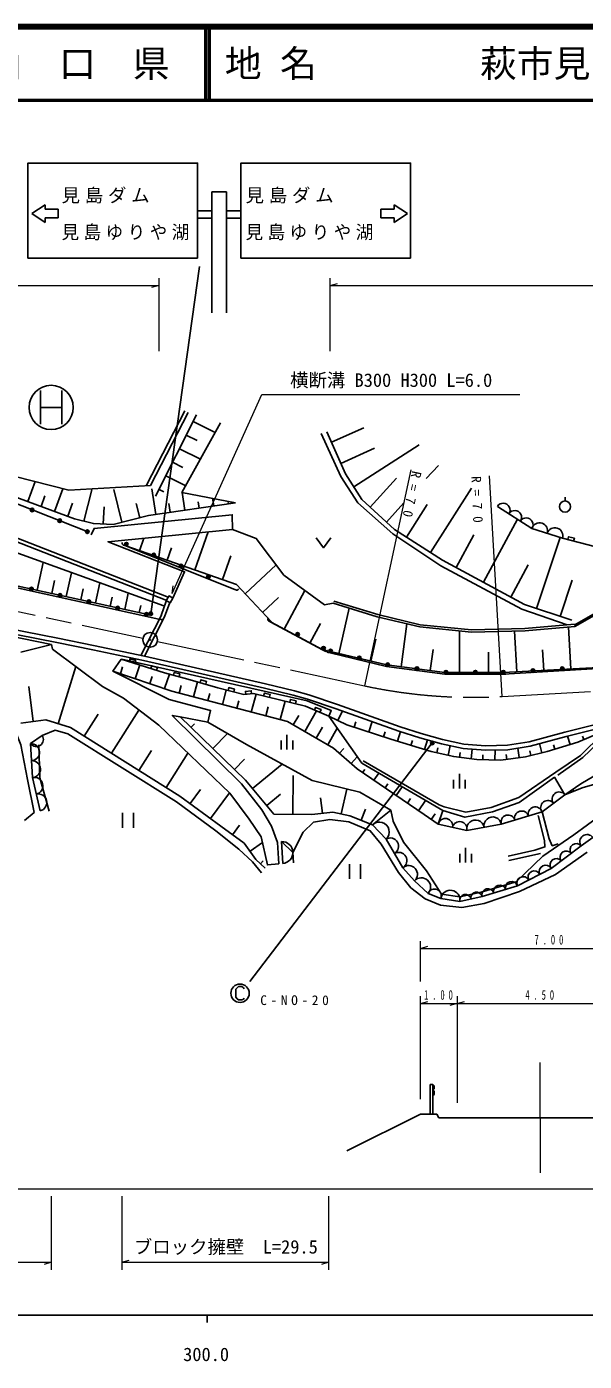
# Model space of a CAD drawing. Units: millimetres, scale not verified. Extents: x 40000 to 680000, y 20000 to 380000.
# Drawn here: x 343484 to 419196, y 198715 to 380000 of the extents above; entities that cross this region are included whole.
import ezdxf
from ezdxf.enums import TextEntityAlignment as Align

# ---------------------------------------------------------------- set-up
doc = ezdxf.new("R2010")
doc.units = ezdxf.units.MM
doc.header["$LTSCALE"] = 1000
doc.linetypes.add('CHAIN', pattern=[18.5, 12, -1.5, 3.5, -1.5])
for name, color, linetype, lineweight in [('M-BGD', 7, 'Continuous', 25), ('M-BMK', 2, 'CHAIN', 13), ('M-BMK-SRVR', 3, 'Continuous', 25), ('M-STR-HTXT', 7, 'Continuous', 13), ('M-STR-STRC', 7, 'Continuous', 25), ('M-TTL', 2, 'Continuous', 140), ('M-TTL-BAND', 7, 'Continuous', 25), ('M-TTL-LINE', 7, 'Continuous', 50)]:
    doc.layers.add(name, color=color, linetype=linetype, lineweight=lineweight)
doc.layers.add('M-TTL-TXT', color=7, linetype='Continuous')
doc.styles.add('ＭＳ ゴシック', font='')
doc.styles.get('ＭＳ ゴシック').set_extended_font_data('MS Gothic')

msp = doc.modelspace()

# ---------------------------------------------------------------- linework, layer by layer
at = {"layer": 'M-BGD'}
for p, q in [((345359, 330569), (345359, 326009)), ((348239, 326009), (348239, 330569)), ((348239, 328289), (345359, 328289)), ((364955, 327823), (359708, 317633)), ((360988, 316232), (366530, 327287)), ((366068, 326366), (369072, 324860)), ((365145, 324524), (366610, 323789)), ((384854, 323550), (389252, 325507)), ((386131, 320680), (390731, 322728)), ((387884, 317503), (396794, 323199)), ((325492, 321757), (351715, 311408)), ((364221, 322681), (367080, 321248)), ((363297, 320839), (364691, 320140)), ((397736, 318621), (399384, 320418)), ((343617, 315506), (344615, 318211)), ((362374, 318996), (365088, 317635)), ((390106, 314744), (393717, 318683)), ((398304, 308589), (403863, 317306)), ((345432, 314836), (345966, 316283)), ((347247, 314166), (348384, 317248)), ((351259, 312839), (352326, 317093)), ((356410, 312695), (355296, 317146)), ((361013, 313746), (360497, 317238)), ((361450, 317153), (362120, 316818)), ((364945, 314327), (364590, 316732)), ((366912, 314617), (366785, 315476)), ((368878, 314907), (368726, 315938)), ((416578, 315580), (416578, 316100)), ((349062, 313497), (349718, 315278)), ((353876, 312454), (353984, 314789)), ((358823, 313299), (358336, 315245)), ((362979, 314036), (362800, 315247)), ((370845, 315198), (370819, 315370)), ((392321, 312713), (394703, 315311)), ((395054, 310662), (397874, 315085)), ((407405, 314844), (412086, 311856)), ((405509, 304536), (410139, 313099)), ((412086, 311856), (416225, 310525)), ((358802, 308820), (359390, 310513)), ((366322, 306209), (368112, 311365)), ((401789, 306547), (404186, 310981)), ((412696, 300980), (415925, 310622)), ((416225, 310525), (420755, 309347)), ((356644, 309584), (356923, 309473)), ((356923, 309473), (371601, 303612)), ((362562, 307515), (363157, 309227)), ((344894, 303456), (345719, 307228)), ((370081, 304904), (371201, 308129)), ((373148, 302978), (377361, 306903)), ((409229, 302525), (411589, 306890)), ((346877, 303022), (347261, 304778)), ((348861, 302589), (349571, 305838)), ((415912, 299904), (417561, 304826)), ((341949, 303845), (361443, 299526)), ((350844, 302156), (351170, 303650)), ((352827, 301722), (353423, 304449)), ((356793, 300856), (357275, 303059)), ((371601, 303612), (371880, 303501)), ((378429, 298157), (381252, 303419)), ((354810, 301289), (355079, 302521)), ((358776, 300422), (358988, 301393)), ((361744, 300002), (362435, 301960)), ((362215, 299835), (362906, 301794)), ((375520, 300431), (377681, 302444)), ((385858, 294834), (387287, 301015)), ((358983, 294608), (361767, 300057)), ((359486, 294493), (362213, 299829)), ((361443, 299526), (361736, 299461)), ((376652, 299111), (376387, 299253)), ((417803, 298701), (421718, 300906)), ((417901, 298527), (421816, 300731)), ((383667, 295347), (376652, 299111)), ((381937, 296276), (383374, 298955)), ((394336, 293065), (395117, 298888)), ((402240, 292269), (402244, 297919)), ((410014, 292363), (409716, 297912)), ((417347, 292757), (417041, 298453)), ((342687, 295044), (346874, 296078)), ((390193, 293831), (390877, 296786)), ((383931, 295206), (383667, 295347)), ((384394, 295015), (384686, 294945)), ((384686, 294945), (392340, 293103)), ((398285, 292535), (398668, 295389)), ((406201, 292266), (406203, 295041)), ((408233, 292056), (448149, 294446)), ((413681, 292560), (413531, 295351)), ((347757, 285312), (350142, 293096)), ((356198, 292118), (356509, 293033)), ((358196, 291440), (358829, 293307)), ((362192, 290084), (362861, 292055)), ((392340, 293103), (400262, 292069)), ((400262, 292069), (408233, 292056)), ((407933, 292038), (408233, 292056)), ((408233, 292056), (408533, 292055)), ((344367, 285621), (343781, 290393)), ((360194, 290762), (360517, 291713)), ((364172, 289487), (364445, 290526)), ((366134, 288971), (366669, 291007)), ((368097, 288456), (368356, 289443)), ((370059, 287940), (370573, 289896)), ((372021, 287425), (372280, 288410)), ((373983, 286909), (374625, 289353)), ((377908, 285878), (378565, 288380)), ((351303, 283630), (353189, 286635)), ((355013, 281301), (358705, 287184)), ((375946, 286394), (376271, 287630)), ((379670, 285169), (380414, 286454)), ((381232, 284265), (382847, 287057)), ((385735, 285768), (386347, 287053)), ((346067, 285830), (342666, 285412)), ((365782, 284817), (366257, 285308)), ((382795, 283362), (383657, 284853)), ((384357, 282458), (385661, 284713)), ((387949, 284859), (388189, 285587)), ((389940, 284202), (390406, 285613)), ((345571, 283720), (344019, 282617)), ((368744, 281952), (370734, 284008)), ((378016, 283031), (378016, 281831)), ((378816, 283831), (378816, 281831)), ((379616, 283031), (379616, 281831)), ((391931, 283545), (392156, 284228)), ((393836, 282936), (394243, 284260)), ((395657, 282377), (395857, 283027)), ((397477, 281817), (397883, 283137)), ((417262, 282497), (416921, 283622)), ((418694, 280991), (421676, 283941)), ((419155, 283176), (418961, 283634)), ((344019, 282617), (344253, 278002)), ((358723, 278973), (360433, 281697)), ((362433, 276644), (365375, 281331)), ((385938, 281303), (386525, 281971)), ((399159, 281366), (399308, 282035)), ((400703, 281024), (400997, 282349)), ((402255, 280750), (402340, 281395)), ((403817, 280545), (403991, 281873)), ((405411, 280419), (405430, 281090)), ((407037, 280372), (407077, 281758)), ((408686, 280473), (408589, 281128)), ((410359, 280721), (410169, 282007)), ((411937, 281023), (411791, 281635)), ((413421, 281379), (413123, 282618)), ((415196, 281870), (415013, 282470)), ((371706, 279086), (373068, 280493)), ((374149, 276500), (378159, 279845)), ((387538, 279896), (388369, 280842)), ((389170, 280287), (399500, 274301)), ((344253, 278002), (345330, 273490)), ((379624, 273015), (379676, 278278)), ((389097, 278676), (389392, 279109)), ((390616, 277643), (391277, 278613)), ((401441, 277714), (401441, 276514)), ((402241, 278514), (402241, 276514)), ((403041, 277714), (403041, 276514)), ((365680, 274462), (367095, 276397)), ((368462, 272426), (371024, 275928)), ((376074, 274194), (377941, 275752)), ((386199, 273075), (386943, 276451)), ((392135, 276609), (392501, 277147)), ((393653, 275575), (394456, 276755)), ((413461, 273331), (416571, 275659)), ((417745, 276144), (417639, 276401)), ((383629, 273160), (383375, 275272)), ((395172, 274542), (395609, 275184)), ((396691, 273508), (397635, 274896)), ((399500, 274301), (400149, 274053)), ((356471, 273200), (356471, 271200)), ((357991, 271200), (357991, 273200)), ((388906, 272213), (389496, 273722)), ((398406, 272328), (398929, 273081)), ((407930, 271679), (413461, 273331)), ((371435, 270250), (372390, 271555)), ((390458, 271606), (392287, 269652)), ((399362, 271664), (403244, 270829)), ((403244, 270829), (407930, 271679)), ((418783, 268712), (421937, 271011)), ((373813, 267987), (375506, 269205)), ((378067, 269303), (378243, 266350)), ((392287, 269652), (394547, 265749)), ((403086, 268452), (403086, 266452)), ((414710, 265645), (418783, 268712)), ((375243, 266289), (375607, 266678)), ((402286, 267652), (402286, 266452)), ((403886, 267652), (403886, 266452)), ((408961, 266741), (413260, 267701)), ((387293, 266263), (387293, 264263)), ((388813, 264263), (388813, 266263)), ((394547, 265749), (396146, 263983)), ((410117, 263291), (414710, 265645)), ((396146, 263983), (397998, 262274)), ((405324, 261837), (410117, 263291)), ((397998, 262274), (399717, 261594)), ((399717, 261594), (402301, 261187)), ((402301, 261187), (405324, 261837)), ((396943, 232306), (386943, 227306)), ((399193, 232306), (396943, 232306)), ((399443, 231806), (399193, 232306)), ((401943, 231806), (399443, 231806))]:
    msp.add_line(p, q, dxfattribs=at)
for points in [[(332093, 321408), (349209, 317038), (360288, 317666), (365400, 327594)], [(369813, 326204), (364556, 316738), (371828, 315343)], [(383475, 324720), (386149, 318915), (388427, 315314), (393184, 311093), (399709, 306773), (410721, 300890), (416878, 298773)], [(417520, 299365), (411088, 301519), (399929, 307553), (393429, 311698), (388998, 315759), (386769, 319246), (384215, 324984)], [(371828, 315343), (360029, 313601), (355204, 312393), (352549, 312515), (349969, 313162), (324561, 322536)], [(362715, 302504), (337643, 312300), (325475, 317054), (299826, 316196)], [(362533, 302038), (337461, 311834), (325389, 316551), (299842, 315696)], [(302324, 315727), (302508, 310509), (317922, 311059), (317811, 314736), (318140, 315648), (319059, 316067), (324934, 316280), (324989, 315179), (327190, 315230), (338494, 309834), (362121, 301311)], [(352242, 310967), (352625, 311853), (371393, 313712), (371428, 311689), (354543, 310039), (364915, 305971), (363332, 302363)], [(371428, 311689), (374663, 310479), (378416, 305505), (383903, 301469), (385095, 301686)], [(382771, 310588), (383771, 309228), (384771, 310588)], [(417745, 310130), (417846, 310517), (417071, 310718), (416971, 310331)], [(359768, 300206), (341920, 304106), (334204, 305978), (330280, 307093), (326742, 307609), (319932, 309995)], [(356644, 309584), (356570, 309614), (356527, 309642), (356482, 309692), (356456, 309735), (356443, 309783), (356438, 309850), (356447, 309900), (356458, 309928)], [(376706, 299158), (371961, 304251), (356923, 309473)], [(372251, 303622), (372236, 303585), (372196, 303537), (372149, 303501), (372084, 303473), (372027, 303464), (371954, 303471), (371880, 303501)], [(385095, 301686), (391067, 299860), (396880, 298465), (403888, 297752), (411149, 297952), (417901, 298527)], [(385183, 301972), (391146, 300150), (396930, 298761), (403899, 298052), (411132, 298252), (417876, 298826)], [(346874, 296078), (336613, 298149), (328741, 299651), (324820, 300169), (320826, 300376), (316912, 300354), (312947, 300177)], [(362083, 299641), (362074, 299602), (362041, 299547), (362001, 299505), (361942, 299467), (361886, 299449), (361814, 299444), (361736, 299461)], [(376387, 299253), (376317, 299291), (376278, 299323), (376239, 299378), (376218, 299423), (376210, 299473), (376212, 299540), (376227, 299588), (376241, 299615)], [(423235, 285234), (416726, 283573), (411855, 282281), (408835, 281789), (405785, 281736), (402765, 281966), (399809, 282606), (396885, 283413), (394019, 284331), (385507, 287351), (381606, 288655), (379684, 289200), (375787, 290144), (359358, 293907), (352453, 295335), (347583, 296340), (336702, 298496)], [(423086, 285816), (416572, 284153), (411730, 282869), (408781, 282388), (405803, 282336), (402851, 282562), (399953, 283189), (397057, 283988), (394211, 284900), (385697, 287920), (381770, 289233), (379837, 289781), (375924, 290728), (359486, 294493), (352575, 295923), (347700, 296929), (336817, 299085)], [(422847, 293053), (408181, 292265), (400260, 292270), (392361, 293330), (383690, 295335), (376676, 299098)], [(346874, 296078), (346979, 295468), (353784, 290365), (356621, 288771), (361403, 285130), (371050, 275903), (373707, 272377), (375342, 269958), (376170, 266148), (377704, 266294), (377532, 269185), (376726, 271386), (375417, 273641), (372668, 277177), (363252, 286445), (364301, 286250), (368065, 285552), (368460, 287135), (362814, 288615), (355199, 292457), (356327, 294105)], [(356327, 294105), (362214, 292226), (365377, 291390), (369455, 290180), (372970, 289285), (374278, 289438), (381348, 287693), (384516, 286349)], [(356419, 294076), (381544, 288424), (384833, 287100), (384545, 286416)], [(358180, 293514), (358302, 293895), (357540, 294138), (357418, 293757)], [(384314, 295284), (384295, 295249), (384249, 295205), (384199, 295175), (384131, 295155), (384073, 295152), (384002, 295168), (383931, 295206)], [(422246, 292991), (408181, 292265), (400260, 292270), (392361, 293330), (384136, 295244)], [(384394, 295015), (384317, 295034), (384270, 295055), (384219, 295099), (384187, 295137), (384167, 295183), (384152, 295248), (384154, 295299), (384161, 295329)], [(311660, 288973), (311354, 290615), (311403, 293284), (315819, 293451), (322306, 292772), (327445, 291747), (331849, 290506), (336645, 288720), (340194, 286508), (341801, 284737), (342685, 282436), (343596, 277736), (344511, 273281), (343208, 272186)], [(399362, 271664), (397450, 272992), (388338, 279193), (385138, 282006), (378889, 285620), (363191, 289745), (355199, 292457)], [(361123, 292574), (361245, 292955), (360483, 293199), (360361, 292818)], [(364182, 291706), (364284, 292092), (363511, 292297), (363409, 291910)], [(367800, 290671), (367913, 291055), (367146, 291282), (367033, 290899)], [(371601, 289634), (371699, 290021), (370924, 290219), (370825, 289831)], [(374022, 289408), (373975, 289806), (373180, 289712), (373227, 289315)], [(376434, 288906), (376530, 289295), (375753, 289486), (375657, 289098)], [(379969, 288034), (380065, 288422), (379288, 288614), (379192, 288225)], [(383300, 286865), (383456, 287233), (382720, 287546), (382563, 287177)], [(375877, 265696), (374608, 266881), (373018, 269092), (369853, 271409), (364288, 275480), (349448, 284794), (346067, 285830)], [(377036, 273041), (373187, 277653), (364301, 286250)], [(392918, 273588), (388734, 276014), (382233, 277601), (373331, 282505), (368065, 285552)], [(384516, 286349), (388995, 279947), (399966, 273533)], [(423453, 285000), (418296, 282811), (414162, 281556), (411196, 280845), (407850, 280349), (404598, 280442), (401474, 280852), (398387, 281537), (392926, 283216), (386953, 285187), (384516, 286349)], [(416571, 275659), (418731, 277160), (421256, 278636), (425370, 280367), (428050, 281293), (433969, 282536), (439753, 284040), (446794, 283706), (456113, 281622), (455789, 283757), (456566, 286005)], [(345571, 283720), (347359, 284438), (349067, 283964), (363831, 274727), (369155, 270787), (372276, 268280), (374138, 266576), (375350, 265078)], [(422958, 284532), (419000, 280753), (415588, 278312)], [(345153, 282469), (345289, 277956), (346555, 273459)], [(460926, 277206), (458163, 278389), (456777, 279520), (451758, 281426), (444964, 282276), (439687, 282447), (427737, 279206), (422860, 277761), (418919, 276630), (416571, 275659)], [(400149, 274053), (403132, 273317), (406563, 273918), (410302, 275294), (415348, 278735), (418694, 280991)], [(416571, 275659), (415145, 278047), (410344, 274615), (406736, 273368), (402988, 272624), (399966, 273533), (399362, 271664)], [(432238, 274910), (432672, 276468), (427952, 276410), (421501, 272949), (417786, 270243), (413547, 267310), (409943, 263865), (405173, 262419), (402284, 261797), (399811, 262187), (397764, 265332), (394647, 269236), (393221, 272083), (392918, 273588), (390458, 271606)], [(390458, 271606), (387353, 272820), (385044, 273329), (382213, 272990), (377036, 273041)], [(379635, 267816), (381010, 270573), (382430, 271954), (384651, 272288), (387211, 271972), (390132, 270769), (391631, 268956), (393958, 265111), (395664, 263037), (397608, 261542), (399670, 260654), (402558, 260339), (405582, 260909), (410396, 262508), (415291, 264844), (419606, 267878)], [(412942, 272872), (413771, 269447), (413842, 268591), (412492, 268151), (408842, 267323)], [(415633, 268999), (414851, 268746), (414417, 269676), (413461, 273331)], [(378067, 269303), (379635, 267816), (379696, 266417)], [(398268, 232306), (398268, 236306), (398618, 236306), (398618, 232306)], [(398618, 236306), (398798, 236156), (398798, 235706), (398618, 235556), (398798, 235406), (398798, 234956), (398618, 234806)], [(401943, 231806), (413193, 231806), (424443, 231806)]]:
    msp.add_lwpolyline(points, dxfattribs=at)
msp.add_lwpolyline([(363332, 302363), (362810, 302676), (362442, 302061), (362964, 301748)], close=True, dxfattribs=at)
for centre, radius in [((346799, 328289), 3000), ((416578, 314820), 760), ((344223, 314365), 250), ((344223, 314365), 220), ((344223, 314365), 190), ((344223, 314365), 160), ((344223, 314365), 130), ((344223, 314365), 100), ((344223, 314365), 70), ((344223, 314365), 40), ((344223, 314365), 10), ((347969, 312886), 250), ((347969, 312886), 220), ((347969, 312886), 190), ((347969, 312886), 160), ((347969, 312886), 130), ((347969, 312886), 100), ((347969, 312886), 70), ((347969, 312886), 40), ((347969, 312886), 10), ((351715, 311408), 250), ((351715, 311408), 220), ((351715, 311408), 190), ((351715, 311408), 160), ((351715, 311408), 130), ((351715, 311408), 100), ((351715, 311408), 70), ((351715, 311408), 40), ((351715, 311408), 10), ((357015, 309705), 250), ((357015, 309705), 150), ((357015, 309705), 50), ((360731, 308222), 250), ((360731, 308222), 150), ((360731, 308222), 50), ((364446, 306739), 250), ((364446, 306739), 150), ((364446, 306739), 50), ((368161, 305255), 250), ((368161, 305255), 150), ((368161, 305255), 50), ((344122, 303620), 250), ((344122, 303620), 150), ((344122, 303620), 50), ((348027, 302754), 250), ((348027, 302754), 150), ((348027, 302754), 50), ((351933, 301889), 250), ((351933, 301889), 150), ((351933, 301889), 50), ((355838, 301024), 250), ((355838, 301024), 150), ((355838, 301024), 50), ((359743, 300159), 250), ((359743, 300159), 150), ((359743, 300159), 50), ((380260, 297459), 250), ((380260, 297459), 150), ((380260, 297459), 50), ((383785, 295568), 250), ((383785, 295568), 150), ((383785, 295568), 50), ((384745, 295188), 250), ((384745, 295188), 150), ((384745, 295188), 50), ((388634, 294252), 250), ((388634, 294252), 150), ((388634, 294252), 50), ((392499, 293334), 250), ((392499, 293334), 150), ((392499, 293334), 50), ((396465, 292817), 250), ((396465, 292817), 150), ((396465, 292817), 50), ((400401, 292319), 250), ((400401, 292319), 150), ((400401, 292319), 50), ((404401, 292312), 250), ((404401, 292312), 150), ((404401, 292312), 50), ((408218, 292305), 250), ((408218, 292305), 150), ((408218, 292305), 50), ((412211, 292544), 250), ((412211, 292544), 150), ((412211, 292544), 50), ((416204, 292783), 250), ((416204, 292783), 150), ((416204, 292783), 50)]:
    msp.add_circle(centre, radius, dxfattribs=at)
for centre, radius, start, end in [((408185, 314346), 926, 327.44478, 147.44478), ((409745, 313350), 926, 327.44478, 147.44478), ((411306, 312354), 926, 327.44478, 147.44478), ((413121, 311523), 1087, 342.17943, 162.17943), ((415191, 310858), 1087, 342.17943, 162.17943), ((344795, 283169), 952, 215.40644, 35.40644), ((344078, 281464), 1155, 272.89851, 92.89851), ((344195, 279156), 1155, 272.89851, 92.89851), ((344522, 276874), 1160, 283.42258, 103.42258), ((345061, 274618), 1160, 283.42258, 103.42258), ((415794, 275077), 971, 36.82372, 216.82372), ((412540, 273055), 962, 16.62201, 196.62201), ((414239, 273913), 971, 36.82372, 216.82372), ((391372, 270629), 1338, 313.09615, 133.09615), ((400332, 271455), 993, 347.85906, 167.85906), ((402273, 271038), 993, 347.85906, 167.85906), ((404415, 271041), 1191, 10.28709, 190.28709), ((406759, 271467), 1191, 10.28709, 190.28709), ((408852, 271955), 962, 16.62201, 196.62201), ((410696, 272505), 962, 16.62201, 196.62201), ((419571, 269287), 976, 36.08614, 216.08614), ((378155, 267827), 1479, 273.4015, 93.4015), ((392852, 268676), 1128, 300.08445, 120.08445), ((418104, 268201), 850, 36.98511, 216.98511), ((393982, 266725), 1128, 300.08445, 120.08445), ((415389, 266156), 850, 36.98511, 216.98511), ((416747, 267178), 850, 36.98511, 216.98511), ((395347, 264866), 1191, 312.14361, 132.14361), ((412414, 264468), 860, 27.12918, 207.12918), ((413945, 265252), 860, 27.12918, 207.12918), ((397072, 263128), 1260, 317.30449, 137.30449), ((406122, 262080), 835, 16.8732, 196.8732), ((407720, 262564), 835, 16.8732, 196.8732), ((409318, 263049), 835, 16.8732, 196.8732), ((410883, 263684), 860, 27.12918, 207.12918), ((398858, 261934), 924, 338.43713, 158.43713), ((401009, 261391), 1308, 351.04225, 171.04225), ((403057, 261350), 773, 12.14038, 192.14038), ((404568, 261675), 773, 12.14038, 192.14038)]:
    msp.add_arc(centre, radius, start, end, dxfattribs=at)
at = {"layer": 'M-BMK'}
for p, q in [((332919, 302587), (359275, 296926)), ((361230, 296506), (389340, 290469)), ((408062, 289024), (453501, 291639)), ((413193, 231806), (413193, 239306)), ((413193, 231806), (413193, 224306))]:
    msp.add_line(p, q, dxfattribs=at)
msp.add_arc((404040, 358908), 70000, 257.87805, 273.29407, dxfattribs=at)
at = {"layer": 'M-BMK-SRVR'}
for radius in [1000, 40]:
    msp.add_circle((360252, 296716), radius, dxfattribs=at)
at = {"layer": 'M-STR-HTXT'}
for p, q in [((289157, 344835), (361443, 344835)), ((361443, 344835), (360443, 344555)), ((361443, 345835), (361443, 335948)), ((384686, 335948), (384686, 345835)), ((384686, 344835), (385686, 345115)), ((384686, 344835), (528871, 344835)), ((395640, 319800), (389340, 290469)), ((408062, 289024), (406338, 318974)), ((363238, 303019), (363394, 304045)), ((396943, 250306), (396943, 255806)), ((396943, 254806), (397943, 255086)), ((396943, 254806), (431943, 254806)), ((396943, 234306), (396943, 248306)), ((396943, 247306), (397943, 247586)), ((396943, 247306), (401943, 247306)), ((401943, 247306), (400943, 247026)), ((401943, 248306), (401943, 233806)), ((401943, 247306), (402943, 247586)), ((401943, 247306), (424443, 247306)), ((71280, 222160), (557409, 222160)), ((346874, 211160), (346874, 221160)), ((356419, 221160), (356419, 211160)), ((384516, 211160), (384516, 221160)), ((303205, 212160), (346874, 212160)), ((346874, 212160), (345874, 211880)), ((356419, 212160), (357419, 212440)), ((356419, 212160), (384516, 212160)), ((384516, 212160), (383516, 211880))]:
    msp.add_line(p, q, dxfattribs=at)
msp.add_lwpolyline([(363238, 303019), (375423, 330027), (410444, 330027)], dxfattribs=at)
at = {"layer": 'M-STR-STRC'}
for p, q in [((368630, 341142), (368630, 357555)), ((368630, 357555), (370630, 357555)), ((370630, 341142), (370630, 357555)), ((344176, 354618), (345976, 355818)), ((345976, 355818), (345976, 355218)), ((395169, 354618), (393369, 355818)), ((393369, 355818), (393369, 355218)), ((345976, 353418), (344176, 354618)), ((345976, 355218), (347776, 355218)), ((347776, 354018), (345976, 354018)), ((345976, 354018), (345976, 353418)), ((347776, 355218), (347776, 354018)), ((366686, 354999), (368630, 354999)), ((366686, 353999), (368630, 353999)), ((370630, 354999), (372573, 354999)), ((370630, 353999), (372573, 353999)), ((393369, 355218), (391569, 355218)), ((391569, 355218), (391569, 354018)), ((391569, 354018), (393369, 354018)), ((393369, 353418), (395169, 354618)), ((393369, 354018), (393369, 353418)), ((360325, 300267), (366948, 347448)), ((398559, 282709), (373793, 250308))]:
    msp.add_line(p, q, dxfattribs=at)
for points in [[(366686, 348575), (343652, 348575), (343652, 361467), (366686, 361467)], [(395608, 348575), (372573, 348575), (372573, 361467), (395608, 361467)]]:
    msp.add_lwpolyline(points, close=True, dxfattribs=at)
msp.add_lwpolyline([(373000, 249314), (372900, 249464), (372700, 249614), (372250, 249614), (372050, 249464), (371900, 249264), (371900, 248164), (372050, 247964), (372250, 247814), (372700, 247814), (372900, 247914), (373000, 248064)], dxfattribs=at)
for centre, radius in [((360325, 300267), 250), ((360325, 300267), 150), ((360325, 300267), 50), ((398559, 282709), 250), ((398559, 282709), 150), ((398559, 282709), 50), ((372450, 248714), 1250)]:
    msp.add_circle(centre, radius, dxfattribs=at)
at = {"layer": 'M-TTL'}
msp.add_line((680000, 380000), (40000, 380000), dxfattribs=at)
at = {"layer": 'M-TTL-BAND'}
for p, q in [((40000, 205000), (579000, 205000)), ((368000, 205000), (368000, 204000))]:
    msp.add_line(p, q, dxfattribs=at)
at = {"layer": 'M-TTL-LINE'}
for p, q in [((367750, 380000), (367750, 370000)), ((368250, 380000), (368250, 370000)), ((40000, 370000), (680000, 370000))]:
    msp.add_line(p, q, dxfattribs=at)

# ---------------------------------------------------------------- texts
at = {"layer": 'M-STR-HTXT', "style": 'ＭＳ ゴシック'}
for s, p in [('横断溝 B300 H300 L=6.0', (379246, 330527)), ('ブロック擁壁\u3000L=29.5', (358030, 212798))]:
    msp.add_text(s, height=1833, dxfattribs=at).set_placement(p, align=Align.BOTTOM_LEFT)
at = {"layer": 'M-STR-HTXT', "char_height": 1320, "attachment_point": 7, "style": 'ＭＳ ゴシック'}
for insert, rotation in [((395793, 319748), 258.3), ((403837, 318928), 272.4)]:
    msp.add_mtext('\\T2.02;R=70', dxfattribs=dict(at, insert=insert, rotation=rotation))
for s, insert in [('\\T1.9;\\W0.65;7.00', (412436, 255306)), ('\\T1.9;\\W0.65;1.00', (397436, 247806)), ('\\T1.9;\\W0.65;4.50', (411186, 247806))]:
    msp.add_mtext(s, dxfattribs=dict(at, insert=insert))
at = {"layer": 'M-STR-STRC', "attachment_point": 7, "style": 'ＭＳ ゴシック'}
for s, insert, char_height in [('\\T1.26;見島ダム', (348220, 355981), 1833), ('\\T1.26;見島ダム', (373204, 355981), 1833), ('\\T1.26;\\W0.95;見島ゆりや湖', (348220, 350981), 1833), ('\\T1.26;\\W0.95;見島ゆりや湖', (373204, 350981), 1833), ('\\T1.56;C-NO-20', (375198, 247088), 1320)]:
    msp.add_mtext(s, dxfattribs=dict(at, insert=insert, char_height=char_height))
at = {"layer": 'M-TTL-BAND', "style": 'ＭＳ ゴシック'}
msp.add_text('300.0', height=1833, dxfattribs=at).set_placement((367844, 198195), align=Align.BOTTOM_CENTER)
at = {"layer": 'M-TTL-TXT', "style": 'ＭＳ ゴシック'}
msp.add_text('山\u3000口\u3000県', height=3666, dxfattribs=at).set_placement((350375, 375000), align=Align.MIDDLE_CENTER)
for s, p in [('地 名', (370380, 375000)), ('萩市見島', (405024, 375000))]:
    msp.add_text(s, height=3666, dxfattribs=at).set_placement(p, align=Align.MIDDLE_LEFT)

doc.saveas('drawing.dxf')
